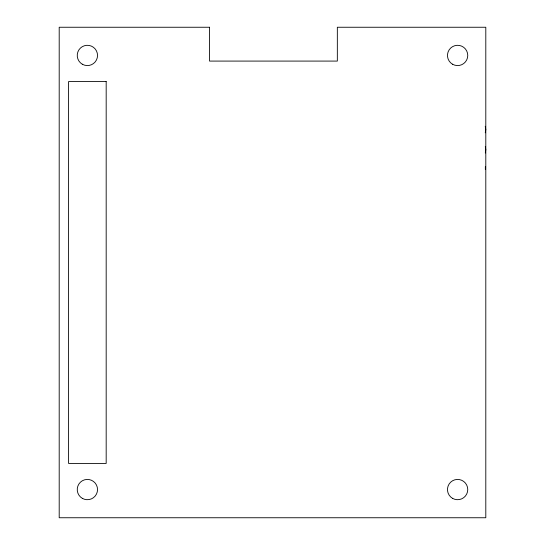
<?xml version="1.0" encoding="UTF-8"?>
<svg xmlns="http://www.w3.org/2000/svg" width="545" height="545" viewBox="0 0 545 545"><rect width="100%" height="100%" fill="white"/><g stroke="black" fill="none" stroke-linecap="round" stroke-linejoin="round"><path stroke-width="0.82" d="M485.309 153.002L485.799 149.671L485.302 146.373M485.268 132.803L485.799 129.567L485.248 126.263M485.357 166.532L485.357 169.386M209.546 27.25L59.201 27.25L59.201 517.75L485.799 517.75L485.799 27.25L337.335 27.25L337.335 61.081L209.546 61.081L209.546 27.25M106.18 81.559L68.595 81.559L68.595 463.441L106.18 463.441L106.18 81.559M82.315 498.348A10.151 10.151 0 0 0 97.535 489.56A10.151 10.151 0 0 0 82.315 480.772A10.151 10.151 0 0 0 82.315 498.348M82.315 64.228A10.151 10.151 0 0 0 97.535 55.44A10.151 10.151 0 0 0 82.315 46.652A10.151 10.151 0 0 0 82.315 64.228M452.541 64.228A10.151 10.151 0 0 0 467.76 55.44A10.151 10.151 0 0 0 452.541 46.652A10.151 10.151 0 0 0 452.541 64.228M452.541 498.348A10.151 10.151 0 0 0 467.76 489.56A10.151 10.151 0 0 0 452.541 480.772A10.151 10.151 0 0 0 452.541 498.348"/></g></svg>
